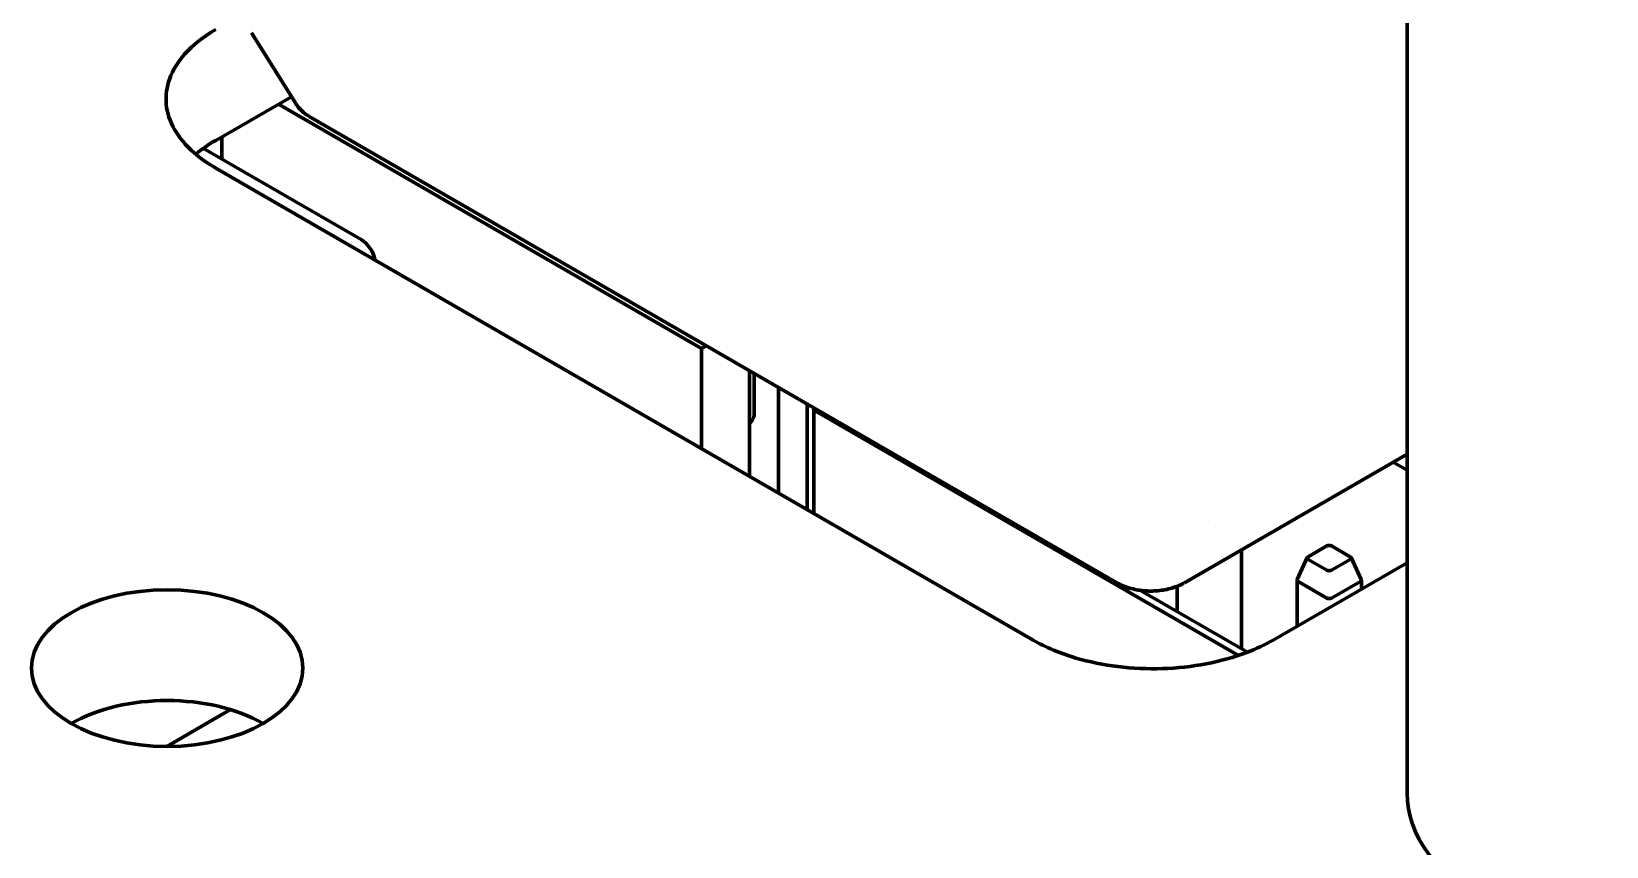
# Model space of a CAD drawing. Header units: millimetres. Extents: x 0 to 1189, y 0 to 841.
# Drawn here: x 622.14 to 645.35, y 245.75 to 257.76 of the extents above; entities that cross this region are included whole.
import ezdxf

# ---------------------------------------------------------------- set-up
doc = ezdxf.new("R2010")
doc.units = ezdxf.units.MM
doc.header["$LTSCALE"] = 0.75
doc.layers.add('Visible', color=7, linetype='Continuous', lineweight=70)

msp = doc.modelspace()

# ---------------------------------------------------------------- linework, layer by layer
at = {"layer": 'Visible', "extrusion": (0, 0.816497, 0.57735)}
for p, q in [((642.413, 246.545), (642.413, 276.623)), ((626.033, 256.701), (625.384, 257.742)), ((624.854, 256.16), (625.969, 256.803)), ((625.779, 256.694), (632.016, 253.093)), ((626.233, 256.513), (638.137, 249.641)), ((626.997, 254.7), (624.672, 256.042)), ((624.945, 256.212), (624.945, 255.884)), ((636.903, 248.795), (624.854, 255.751)), ((632.016, 253.093), (632.086, 253.134)), ((632.016, 253.093), (632.016, 251.617)), ((632.723, 251.208), (632.723, 252.767)), ((632.79, 252.113), (632.79, 252.728)), ((633.147, 252.522), (633.147, 250.97)), ((633.571, 252.277), (633.571, 250.718)), ((633.67, 252.208), (633.67, 250.661)), ((633.699, 252.167), (639.931, 248.569)), ((639.133, 249.641), (642.413, 251.535)), ((642.21, 251.418), (642.413, 251.301)), ((633.147, 250.97), (633.141, 250.967)), ((633.147, 250.97), (633.147, 250.963)), ((639.595, 250.468), (639.594, 250.468)), ((639.972, 250.125), (639.972, 248.668)), ((640.943, 250.011), (640.793, 249.686)), ((641.231, 250.182), (640.956, 250.023)), ((641.575, 250.023), (641.299, 250.182)), ((641.738, 249.686), (641.587, 250.011)), ((638.053, 249.776), (638.053, 249.776)), ((642.413, 249.935), (640.438, 248.795)), ((640.956, 249.984), (641.231, 249.825)), ((641.299, 249.825), (641.575, 249.984)), ((638.427, 249.56), (638.425, 249.561)), ((639.023, 249.608), (639.023, 249.607)), ((639.023, 249.588), (639.023, 249.216)), ((640.791, 249.679), (640.791, 248.999)), ((641.23, 249.412), (640.806, 249.657)), ((641.725, 249.657), (641.301, 249.412)), ((641.74, 249.679), (641.74, 249.546)), ((640.062, 248.617), (638.483, 249.528)), ((625.073, 247.771), (624.133, 247.228))]:
    msp.add_line(p, q, dxfattribs=at)
at = {"layer": 'Visible', "extrusion": (-1e-16, 0, -1)}
msp.add_arc((-626.506, 257.009), 0.565, 298.8351, 326.8049, dxfattribs=at)
at = {"layer": 'Visible', "extrusion": (-2e-16, -3e-16, -1)}
msp.add_ellipse((626.729, 256.844), major_axis=(-0.739, 0), ratio=0.577352, start_param=-0.346301, end_param=-0.342746, dxfattribs=at)
at = {"layer": 'Visible', "extrusion": (0, 0, -1)}
msp.add_ellipse((626.997, 254.455), major_axis=(-0.15, 0.26), ratio=0.57735, start_param=0.785398, end_param=2.110681, dxfattribs=at)
at = {"layer": 'Visible'}
for centre, major_axis, ratio, start_param, end_param in [((632.44, 252.113), (0.35, 0), 0.57735, -0.62984, 0), ((633.77, 252.208), (-0.1, 0), 0.57735, -0.18549, 0.785398), ((640.995, 250.004), (0.0535, 0), 0.539888, 2.389713, 3.893472), ((641.265, 250.16), (-0.05, 0), 0.617412, 3.96051, 5.464268), ((641.536, 250.004), (0.0535, 0), 0.539888, -0.751879, 0.751879), ((641.265, 249.848), (-0.05, 0), 0.617412, 0.818917, 2.322676), ((640.841, 249.672), (-0.0496, 0.011), 0.558904, -0.122754, 0.874634), ((640.841, 249.829), (0.033, 0.174), 0.218386, 3.031332, 3.064851), ((641.69, 249.829), (-0.033, 0.174), 0.218386, 3.218335, 3.251854), ((641.69, 249.672), (0.0496, 0.011), 0.558904, -0.874634, 0.122754), ((641.265, 249.584), (0.033, 0.174), 0.218386, 3.064851, 3.098369), ((641.265, 249.427), (0.05, 0), 0.427837, 3.96051, 5.464268), ((641.265, 249.584), (-0.033, 0.174), 0.218387, 3.184816, 3.218335), ((646.413, 246.545), (4, 0), 0.57735, 3.141593, 6.283185)]:
    msp.add_ellipse(centre, major_axis=major_axis, ratio=ratio, start_param=start_param, end_param=end_param, dxfattribs=at)
at = {"layer": 'Visible', "extrusion": (-1e-16, -2e-16, -1)}
for centre, major_axis, start_param, end_param in [((624.139, 248.382), (2, 0), 1.57079632679471, 7.853981633974296), ((624.139, 246.749), (-2, 0), 0.785398, 2.356194)]:
    msp.add_ellipse(centre, major_axis=major_axis, ratio=0.57735, start_param=start_param, end_param=end_param, dxfattribs=at)
at = {"layer": 'Visible'}
for points, knots in [([(624.854, 255.751), (624.735, 255.82), (624.628, 255.896), (624.293, 256.189), (624.15, 256.439), (624.101, 256.946), (624.196, 257.203), (624.514, 257.563), (624.67, 257.686), (624.854, 257.793)], [-3.926953, -3.926953, -3.926953, -3.926953, -3.724388, -3.724388, -3.196819, -3.196819, -2.669249, -2.669249, -2.356233, -2.356233, -2.356233, -2.356233]), ([(640.438, 248.795), (640.319, 248.726), (640.187, 248.664), (639.679, 248.471), (639.247, 248.389), (638.369, 248.361), (637.924, 248.415), (637.301, 248.599), (637.087, 248.689), (636.903, 248.795)], [-7.068545, -7.068545, -7.068545, -7.068545, -6.865981, -6.865981, -6.338411, -6.338411, -5.810841, -5.810841, -5.497825, -5.497825, -5.497825, -5.497825])]:
    msp.add_open_spline(points, degree=3, knots=knots, dxfattribs=at)
msp.add_open_spline([(624.56, 255.955), (624.647, 256.028), (624.746, 256.097), (624.854, 256.16)], degree=3, dxfattribs=at)
at = {"layer": 'Visible', "extrusion": (-1.6636e-12, 2.507e-13, -1)}
msp.add_open_spline([(639.13, 249.639), (639.073, 249.606), (639.011, 249.581), (638.88, 249.542), (638.811, 249.529), (638.671, 249.516), (638.599, 249.516), (638.459, 249.529), (638.39, 249.542), (638.259, 249.581), (638.197, 249.606), (638.14, 249.639)], degree=3, knots=[6.283152, 6.283152, 6.283152, 6.283152, 6.597335, 6.597335, 6.911518, 6.911518, 7.225701, 7.225701, 7.539884, 7.539884, 7.854067, 7.854067, 7.854067, 7.854067], dxfattribs=at)

doc.saveas('drawing.dxf')
